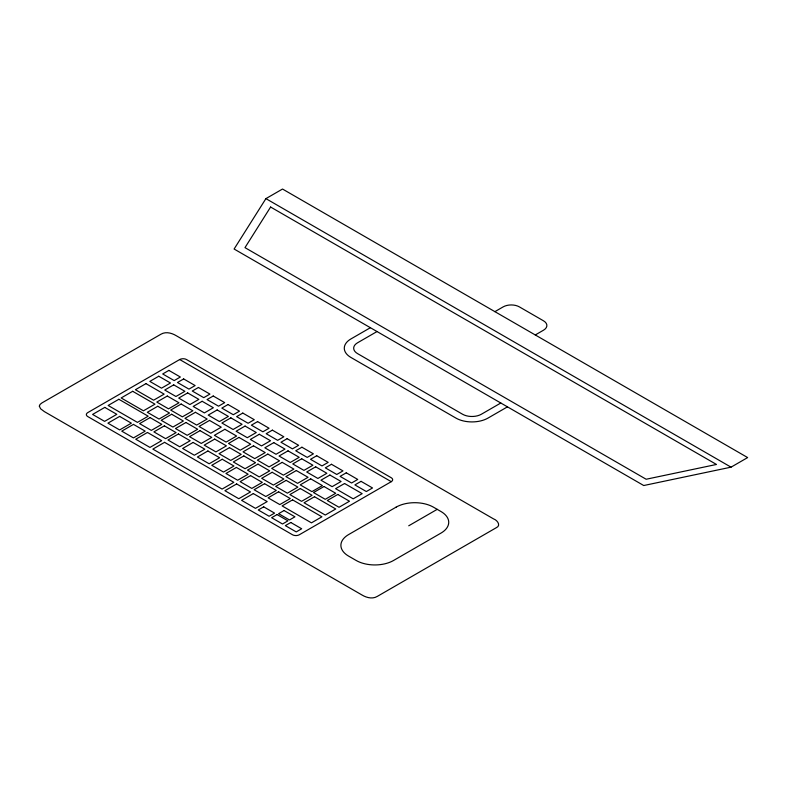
<?xml version="1.0" encoding="UTF-8"?>
<svg xmlns="http://www.w3.org/2000/svg" width="787" height="787" viewBox="0 0 787 787"><rect width="100%" height="100%" fill="white"/><g stroke="black" fill="none" stroke-linecap="round" stroke-linejoin="round"><path stroke-width="1.18" d="M265.908 198.629L234.103 249.026L643.736 485.53L731.034 467.163L747.65 457.572L282.523 189.037L265.908 198.629L731.034 467.163M179.702 359.531L87.741 412.624A4.801 2.774 0 0 0 87.741 416.549L292.508 534.767A4.801 2.774 0 0 0 299.306 534.767L391.267 481.674A4.801 2.774 0 0 0 391.267 477.748L186.499 359.531A4.801 2.774 0 0 0 179.702 359.531L391.267 481.674M370.382 327.707L350.923 338.941A22.675 13.094 0 0 0 350.923 357.455L455.929 418.084A22.675 13.094 0 0 0 487.999 418.084L507.458 406.849M377.022 331.543L357.564 342.778A13.281 7.663 0 0 0 357.564 353.619L462.579 414.247A13.281 7.663 0 0 0 481.349 414.247L500.807 403.013M494.895 311.652L503.159 306.881A11.461 6.621 0 0 1 519.371 306.881L543.532 320.83A11.461 6.621 0 0 1 543.532 330.186L535.268 334.957M408.719 525.795L437.208 509.346M39.35 406.151L40.58 408.768L44.387 411.631L361.922 594.962C366.417 597.677 372.448 599.32 377.268 596.418L496.144 527.792C501.398 525.637 497.295 520.118 493.606 518.928L176.249 335.705C171.743 332.98 165.713 331.337 160.892 334.239L41.898 402.944L40.009 404.488L39.35 406.151M270.6 207.03L244.983 247.639L646.147 479.244L716.475 464.458L270.6 207.03M104.799 407.391L92.6 414.434L104.612 421.37L116.81 414.326L104.799 407.391M118.867 399.275L108.134 405.462L137.45 422.393L148.182 416.195L118.867 399.275M132.678 391.296L121.149 397.956L143.431 410.814L154.97 404.164L132.678 391.296M145.959 383.633L135.413 389.722L153.593 400.209L164.139 394.13L145.959 383.633M158.767 376.235L149.815 381.4L161.532 388.168L170.484 382.994L158.767 376.235M168.88 370.402L162.702 373.963L174.183 380.583L180.351 377.022L168.88 370.402M183.656 378.931L177.488 382.502L188.959 389.122L195.137 385.561L183.656 378.931M173.701 384.853L164.749 390.027L175.944 396.491L184.896 391.316L173.701 384.853M119.634 416.402L107.927 423.16L119.644 429.928L131.35 423.17L119.634 416.402M167.277 396.028L156.81 402.068L168.526 408.837L178.993 402.787L167.277 396.028M157.784 406.249L147.317 412.29L159.033 419.048L169.5 413.008L157.784 406.249M187.66 392.91L178.708 398.084L189.903 404.548L198.855 399.373L187.66 392.91M133.465 424.39L121.749 431.148L133.465 437.906L145.182 431.148L133.465 424.39M198.442 387.47L192.274 391.031L203.744 397.661L209.922 394.09L198.442 387.47M150.071 417.592L139.604 423.632L151.32 430.4L161.788 424.36L150.071 417.592M181.148 404.036L170.681 410.076L182.397 416.844L192.854 410.794L181.148 404.036M171.655 414.247L161.187 420.297L172.904 427.056L183.371 421.015L171.655 414.247M147.464 432.466L135.748 439.225L149.963 447.429L161.669 440.671L147.464 432.466M202.151 401.281L193.189 406.446L204.384 412.909L213.346 407.745L202.151 401.281M213.228 395.999L207.05 399.57L218.53 406.19L224.698 402.629L213.228 395.999M164.365 425.846L153.898 431.886L165.614 438.654L176.081 432.604L164.365 425.846M195.442 412.29L184.975 418.33L196.691 425.088L207.148 419.048L195.442 412.29M185.948 422.501L175.481 428.541L187.198 435.309L197.665 429.269L185.948 422.501M217.163 409.948L208.201 415.113L219.396 421.576L228.358 416.412L217.163 409.948M228.004 404.538L221.836 408.099L233.306 414.729L239.484 411.158L228.004 404.538M178.442 433.971L167.975 440.012L179.692 446.78L190.159 440.74L178.442 433.971M164.572 442.343L152.855 449.102L222.101 489.081L233.818 482.323L164.572 442.343M209.519 420.415L199.052 426.456L210.768 433.224L221.236 427.184L209.519 420.415M200.026 430.637L189.559 436.677L201.275 443.435L211.742 437.395L200.026 430.637M230.857 417.848L221.904 423.022L233.1 429.486L242.052 424.311L230.857 417.848M242.79 413.067L236.621 416.638L248.092 423.258L254.27 419.697L242.79 413.067M193.11 442.442L182.643 448.482L194.359 455.24L204.827 449.2L193.11 442.442M224.875 429.289L214.408 435.329L226.125 442.087L236.592 436.047L224.875 429.289M214.694 439.097L204.226 445.137L215.943 451.905L226.41 445.865L214.694 439.097M245.082 426.062L236.12 431.237L247.315 437.7L256.277 432.525L245.082 426.062M257.575 421.606L251.397 425.167L262.878 431.797L269.046 428.226L257.575 421.606M207.896 450.971L197.429 457.021L209.145 463.779L219.612 457.739L207.896 450.971M238.963 437.415L228.496 443.455L240.212 450.223L250.679 444.183L238.963 437.415M229.479 447.636L219.012 453.676L230.729 460.444L241.186 454.394L229.479 447.636M259.307 434.276L250.345 439.451L261.54 445.914L270.502 440.74L259.307 434.276M272.361 430.145L266.183 433.706L277.654 440.327L283.832 436.765L272.361 430.145M222.239 459.254L211.772 465.294L223.488 472.062L233.955 466.022L222.239 459.254M253.503 445.806L243.035 451.846L254.752 458.614L265.219 452.574L253.503 445.806M243.822 455.919L233.355 461.959L245.072 468.718L255.539 462.677L243.822 455.919M273.787 442.638L264.835 447.813L276.03 454.276L284.983 449.102L273.787 442.638M236.405 467.439L225.938 473.479L237.654 480.247L248.121 474.197L236.405 467.439M287.137 438.674L280.969 442.245L292.439 448.865L298.617 445.304L287.137 438.674M267.826 454.079L257.359 460.12L269.075 466.888L279.542 460.838L267.826 454.079M257.988 464.094L247.521 470.134L259.238 476.902L269.705 470.862L257.988 464.094M288.012 450.853L279.06 456.017L290.255 462.481L299.208 457.316L288.012 450.853M250.571 475.614L240.114 481.664L251.83 488.422L262.287 482.382L250.571 475.614M236.631 483.946L224.915 490.704L238.786 498.712L250.502 491.954L236.631 483.946M301.923 447.213L295.745 450.774L307.225 457.404L313.393 453.833L301.923 447.213M282.169 462.363L271.702 468.403L283.418 475.161L293.885 469.121L282.169 462.363M272.154 472.279L261.697 478.319L273.404 485.087L283.871 479.037L272.154 472.279M301.706 458.762L292.754 463.927L303.949 470.39L312.901 465.225L301.706 458.762M264.57 483.7L254.103 489.74L265.819 496.508L276.286 490.458L264.57 483.7M316.708 455.742L310.531 459.313L322.001 465.934L328.179 462.372L316.708 455.742M253.316 493.577L241.599 500.345L255.47 508.353L267.187 501.585L253.316 493.577M296.335 470.537L285.868 476.578L297.584 483.346L308.051 477.306L296.335 470.537M286.153 480.355L275.686 486.405L287.403 493.164L297.87 487.123L286.153 480.355M315.666 466.819L306.714 471.993L317.909 478.457L326.861 473.282L315.666 466.819M278.568 491.777L268.101 497.827L279.818 504.585L290.285 498.545L278.568 491.777M331.484 464.281L325.316 467.842L336.787 474.472L342.965 470.901L331.484 464.281M310.678 478.821L300.211 484.861L311.927 491.629L322.395 485.589L310.678 478.821M263.694 506.838L258.254 509.986L269.134 516.262L274.574 513.124L263.694 506.838M300.329 488.54L289.862 494.58L301.578 501.349L312.046 495.298L300.329 488.54M329.891 475.033L320.939 480.198L332.134 486.661L341.086 481.496L329.891 475.033M292.567 499.863L282.1 505.903L311.455 522.853L321.913 516.803L292.567 499.863M346.27 472.81L340.092 476.381L351.573 483.002L357.741 479.44L346.27 472.81M323.998 486.514L313.531 492.554L325.247 499.312L335.715 493.272L323.998 486.514M277.073 514.56L271.633 517.708L282.513 523.994L287.953 520.846L277.073 514.56M284.058 510.537L278.618 513.675L289.498 519.961L294.938 516.813L284.058 510.537M314.505 496.725L304.038 502.765L325.277 515.032L335.744 508.982L314.505 496.725M344.568 483.503L335.606 488.668L353.206 498.83L362.158 493.656L344.568 483.503M337.771 494.462L327.303 500.502L339.02 507.271L349.487 501.23L337.771 494.462M361.056 481.349L354.878 484.91L366.349 491.541L372.526 487.97L361.056 481.349M290.797 522.489L285.347 525.627L296.237 531.914L301.677 528.766L290.797 522.489M396.077 507.162L348.631 534.56A26.414 15.248 0 0 0 348.631 556.124L356.196 560.482A26.414 15.248 0 0 0 393.549 560.482L440.986 533.094A26.414 15.248 0 0 0 440.986 511.53L433.43 507.162A26.414 15.248 0 0 0 396.077 507.162"/></g></svg>
